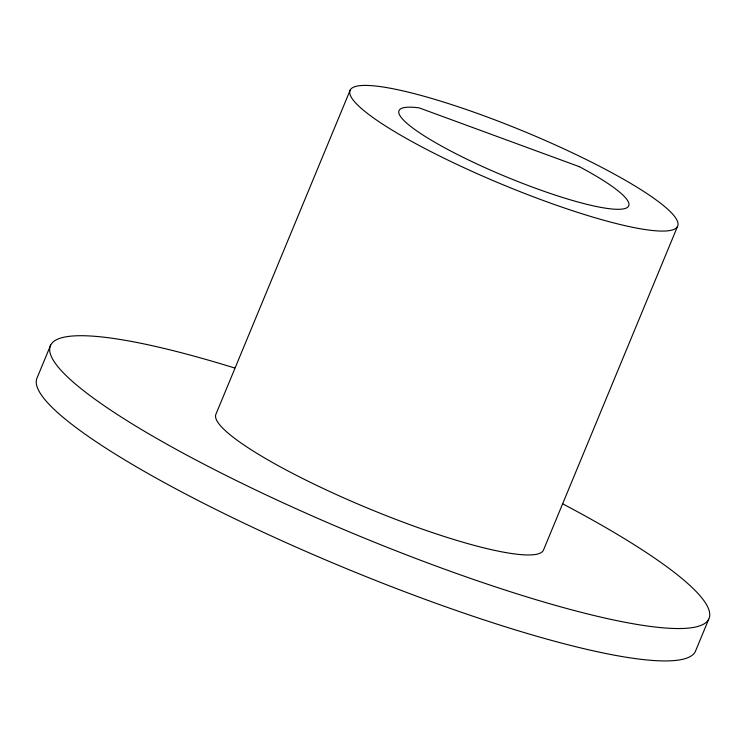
<?xml version="1.0" encoding="UTF-8"?>
<svg xmlns="http://www.w3.org/2000/svg" width="746" height="746" viewBox="0 0 746 746"><rect width="100%" height="100%" fill="white"/><g stroke="black" fill="none" stroke-linecap="round" stroke-linejoin="round"><path stroke-width="1.12" d="M50.719 344.978L37.3 377.364A356.467 57.61 22.5 0 0 339.654 565.822A356.467 57.61 22.5 0 0 695.281 651.659L708.7 619.264M350.219 90.024L216.06 413.909A177.315 28.656 22.5 0 0 366.454 507.644A177.315 28.656 22.5 0 0 543.358 550.343L677.517 226.458A177.315 28.656 22.5 0 0 443.516 102.025A177.315 28.656 22.5 0 0 420.567 146.235A177.315 28.656 22.5 0 0 677.517 226.458M562.484 503.727A356.467 57.61 22.5 0 1 618.21 620.914A356.467 57.61 22.5 0 1 113.224 411.811A356.467 57.61 22.5 0 1 234.729 368.011M579.288 166.656L419.131 107.862A124.33 20.095 22.5 0 0 448.439 149.815A124.33 20.095 22.5 0 0 608.596 208.61A124.33 20.095 22.5 0 0 579.288 166.656"/></g></svg>
